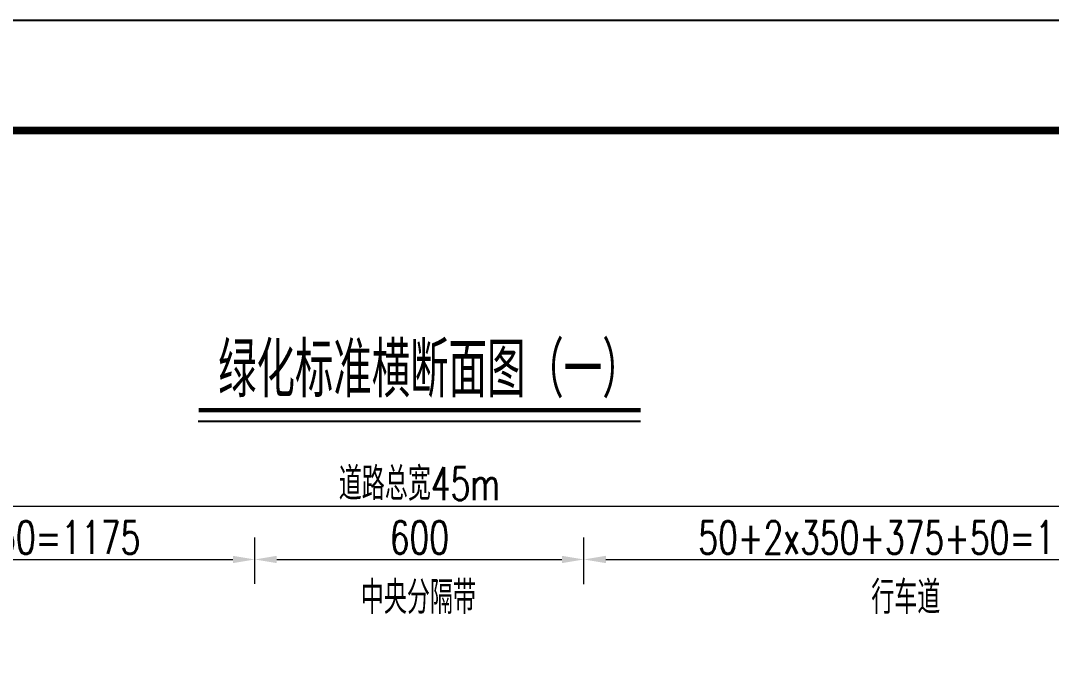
# Model space of a CAD drawing. Extents: x 941299 to 942979, y 2579300 to 2579597.
# Drawn here: x 941897.9 to 941991.8, y 2579537.2 to 2579596.9 of the extents above; entities that cross this region are included whole.
import ezdxf

# ---------------------------------------------------------------- set-up
doc = ezdxf.new("R2010")
doc.units = 0
doc.layers.get('0').update_dxf_attribs({"linetype": 'CONTINUOUS'})
doc.layers.get('Defpoints').update_dxf_attribs({"linetype": 'CONTINUOUS'})
doc.layers.add('图框', color=7, linetype='CONTINUOUS')
doc.layers.add('文字', color=7, linetype='CONTINUOUS')
doc.layers.add('标注', color=4, linetype='CONTINUOUS', lineweight=15)
doc.styles.get("Standard").update_dxf_attribs({"font": 'simplex1.shx', "width": 0.7, "bigfont": 'hztxt.shx'})
doc.dimstyles.new('比例1：200', dxfattribs={"dimtxt": 3, "dimasz": 2, "dimexe": 2, "dimexo": 1, "dimgap": 0.5, "dimtad": 1, "dimlfac": 20, "dimzin": 13, "dimdsep": 46, "dimtxsty": 'Standard', "dimcen": -0.09, "dimclrd": 4, "dimclre": 4, "dimclrt": 7, "dimaunit": 1, "dimadec": 0, "dimazin": 0, "dimtfac": 0.0005, "dimtix": 1, "dimtmove": 2, "dimatfit": 3, "dimfxl": 0, "dimtolj": 1, "dimtzin": 13, "dimlwd": -1, "dimlwe": -1, "dimarcsym": 0})

# ---------------------------------------------------------------- blocks, each defined once
blk = doc.blocks.new('*D42')
at = {"layer": 'Defpoints', "color": 0}
for p in [(942046.713, 2579552.613), (941821.713, 2579547.742), (942046.713, 2579547.742)]:
    blk.add_point(p, dxfattribs=at)
at = {"layer": '标注', "color": 4}
for p, q in [((941821.713, 2579548.742), (941821.713, 2579554.613)), ((942046.713, 2579548.742), (942046.713, 2579554.613)), ((941823.713, 2579552.613), (942044.713, 2579552.613))]:
    blk.add_line(p, q, dxfattribs=at)
for points in [[(941823.713, 2579552.946), (941823.713, 2579552.28), (941821.713, 2579552.613)], [(942044.713, 2579552.946), (942044.713, 2579552.28), (942046.713, 2579552.613)]]:
    blk.add_solid(points, dxfattribs=at)
at = {"layer": '标注', "color": 7, "insert": (941934.213, 2579554.613), "char_height": 3, "attachment_point": 5}
blk.add_mtext('\\A1;道路总宽45m', dxfattribs=at)
blk = doc.blocks.new('*D43')
at = {"layer": 'Defpoints', "color": 0}
for p in [(942007.963, 2579547.742), (941949.213, 2579544.478), (942007.963, 2579544.524)]:
    blk.add_point(p, dxfattribs=at)
at = {"layer": '标注', "color": 4}
for p, q in [((941949.213, 2579545.478), (941949.213, 2579549.742)), ((942007.963, 2579545.524), (942007.963, 2579549.742)), ((941951.213, 2579547.742), (942005.963, 2579547.742))]:
    blk.add_line(p, q, dxfattribs=at)
for points in [[(941951.213, 2579548.075), (941951.213, 2579547.408), (941949.213, 2579547.742)], [(942005.963, 2579548.075), (942005.963, 2579547.408), (942007.963, 2579547.742)]]:
    blk.add_solid(points, dxfattribs=at)
at = {"layer": '标注', "color": 7, "insert": (941978.588, 2579549.742), "char_height": 3, "attachment_point": 5}
blk.add_mtext('\\A1;50+2x350+375+50=1175', dxfattribs=at)
blk = doc.blocks.new('*D46')
at = {"layer": 'Defpoints', "color": 0}
for p in [(941949.213, 2579547.742), (941919.213, 2579545.28), (941949.213, 2579544.878)]:
    blk.add_point(p, dxfattribs=at)
at = {"layer": '标注', "color": 4}
for p, q in [((941919.213, 2579546.28), (941919.213, 2579549.742)), ((941949.213, 2579545.878), (941949.213, 2579549.742)), ((941921.213, 2579547.742), (941947.213, 2579547.742))]:
    blk.add_line(p, q, dxfattribs=at)
for points in [[(941921.213, 2579548.075), (941921.213, 2579547.408), (941919.213, 2579547.742)], [(941947.213, 2579548.075), (941947.213, 2579547.408), (941949.213, 2579547.742)]]:
    blk.add_solid(points, dxfattribs=at)
at = {"layer": '标注', "color": 7, "insert": (941934.213, 2579549.742), "char_height": 3, "attachment_point": 5}
blk.add_mtext('\\A1;600', dxfattribs=at)
blk = doc.blocks.new('*D50')
at = {"layer": 'Defpoints', "color": 0}
for p in [(941919.213, 2579547.742), (941860.463, 2579544.478), (941919.213, 2579544.524)]:
    blk.add_point(p, dxfattribs=at)
at = {"layer": '标注', "color": 4}
for p, q in [((941860.463, 2579545.478), (941860.463, 2579549.742)), ((941919.213, 2579545.524), (941919.213, 2579549.742)), ((941862.463, 2579547.742), (941917.213, 2579547.742))]:
    blk.add_line(p, q, dxfattribs=at)
for points in [[(941862.463, 2579548.075), (941862.463, 2579547.408), (941860.463, 2579547.742)], [(941917.213, 2579548.075), (941917.213, 2579547.408), (941919.213, 2579547.742)]]:
    blk.add_solid(points, dxfattribs=at)
at = {"layer": '标注', "color": 7, "insert": (941889.838, 2579549.742), "char_height": 3, "attachment_point": 5}
blk.add_mtext('\\A1;50+375+2x350+50=1175', dxfattribs=at)

msp = doc.modelspace()

# ---------------------------------------------------------------- linework, layer by layer
msp.add_line((941914.04408, 2579560.34425), (941954.38271, 2579560.34425))
msp.add_lwpolyline([(942138.72533, 2579299.85013), (942138.72533, 2579596.85013), (941718.72533, 2579596.85013), (941718.72533, 2579299.85013)], close=True)
msp.add_lwpolyline([(942138.72533, 2579299.85013), (942138.72533, 2579596.85013), (941718.72533, 2579596.85013), (941718.72533, 2579299.85013)], close=True)
at = {"const_width": 0.4}
msp.add_lwpolyline([(941914.10625, 2579561.34425), (941954.38271, 2579561.34425)], dxfattribs=at)
at = {"layer": '图框', "const_width": 0.7}
msp.add_lwpolyline([(942128.72533, 2579586.85013), (941748.72533, 2579586.85013), (941748.72533, 2579309.85013), (942128.72533, 2579309.85013), (942128.72533, 2579586.85013)], dxfattribs=at)

# ---------------------------------------------------------------- texts
at = {"layer": '文字', "linetype": 'Continuous', "width": 0.7}
msp.add_text('绿化标准横断面图（一）', height=5, dxfattribs=at).set_placement((941915.87564, 2579562.51931))
at = {"layer": '文字', "width": 0.7}
for s, p in [('中央分隔带', (941928.87452, 2579542.77903)), ('行车道', (941975.39926, 2579542.77903))]:
    msp.add_text(s, height=3, dxfattribs=at).set_placement(p)

# ---------------------------------------------------------------- dimensions: what is measured, and where the dimension line sits
at = {"layer": '标注'}
dim = msp.add_linear_dim(base=(942046.7134, 2579552.61298), p1=(941821.7134, 2579547.74176), p2=(942046.7134, 2579547.74176), text='道路总宽45m', dimstyle='比例1：200', override={"dimtxsty": 'Standard'}, dxfattribs=at)
dim.commit()
dim.dimension.update_dxf_attribs({"geometry": '*D42', "text_midpoint": (941934.2134, 2579554.61298)})
for base, p1, p2, text, picture, middle in [((941919.2134, 2579547.74176), (941860.4634, 2579544.47842), (941919.2134, 2579544.52447), '50+375+2x350+50=1175', '*D50', (941889.8384, 2579549.74176)), ((942007.9634, 2579547.74176), (941949.2134, 2579544.47842), (942007.9634, 2579544.52447), '50+2x350+375+50=1175', '*D43', (941978.5884, 2579549.74176))]:
    dim = msp.add_linear_dim(base=base, p1=p1, p2=p2, angle=180, text=text, dimstyle='比例1：200', override={"dimtxsty": 'Standard'}, dxfattribs=at)
    dim.commit()
    dim.dimension.update_dxf_attribs({"geometry": picture, "text_midpoint": middle})
dim = msp.add_linear_dim(base=(941949.2134, 2579547.74176), p1=(941919.2134, 2579545.27995), p2=(941949.2134, 2579544.87842), dimstyle='比例1：200', override={"dimtxsty": 'Standard'}, dxfattribs=at)
dim.commit()
dim.dimension.update_dxf_attribs({"geometry": '*D46', "text_midpoint": (941934.2134, 2579549.74176)})

doc.saveas('drawing.dxf')
